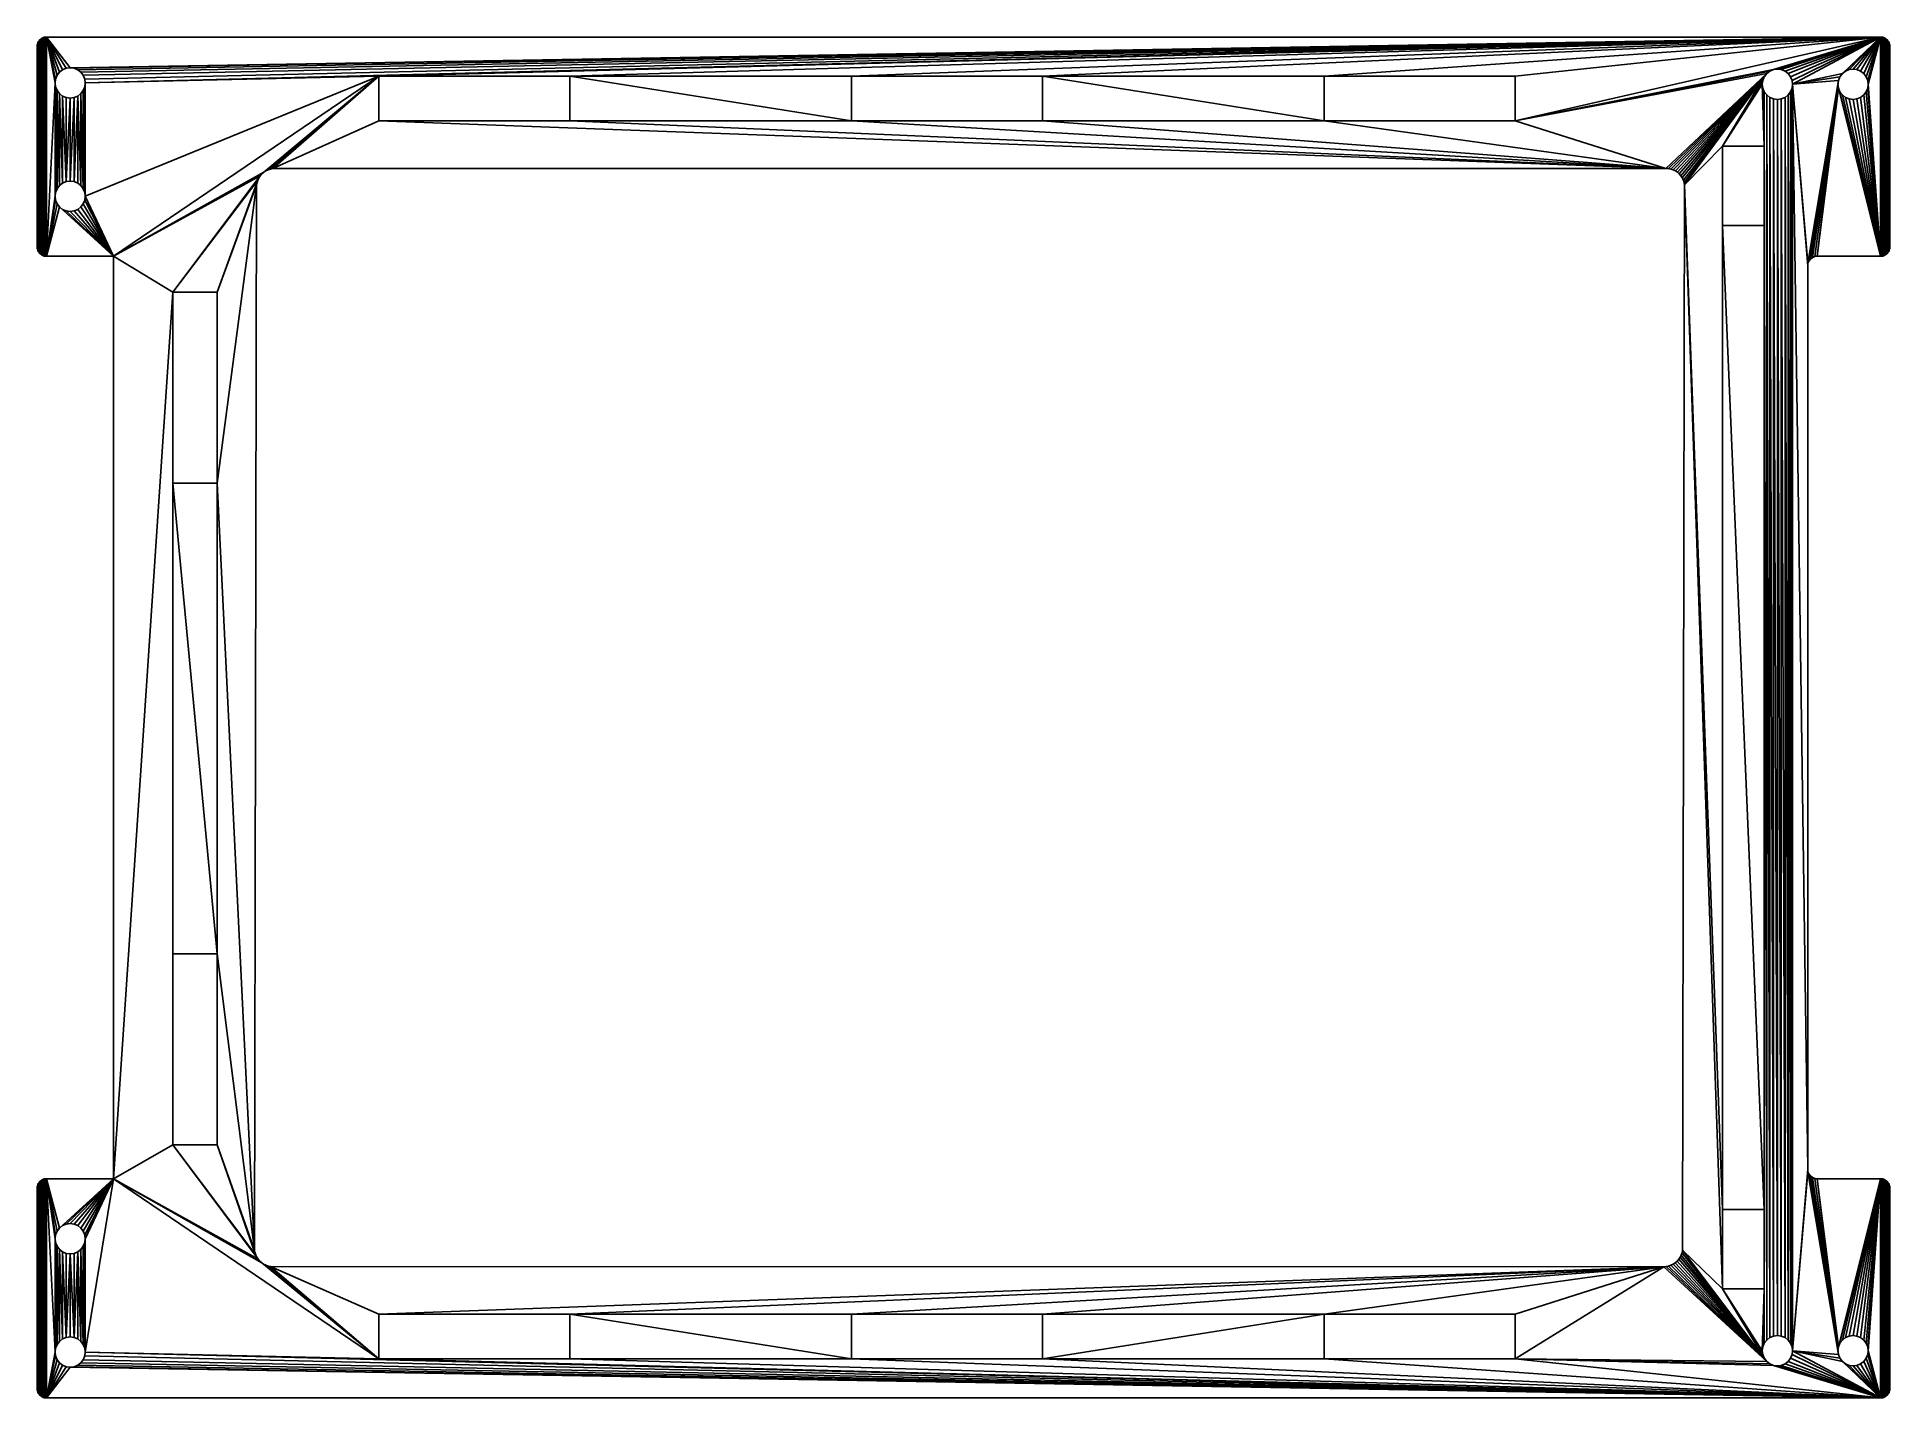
# Model space of a CAD drawing. Header units: metres. Extents: x 11 to 207, y 13 to 157.
import ezdxf

# ---------------------------------------------------------------- set-up
doc = ezdxf.new("R2010")
doc.units = ezdxf.units.M

msp = doc.modelspace()

# ---------------------------------------------------------------- meshes
at = {"layer": 'Group#2'}
mesh = msp.add_polyface(dxfattribs=at)
corners = [(11.11, 134.57), (11.1, 155.9), (11.1, 134.7), (11.11, 156.03), (11.13, 156.16), (11.13, 134.44), (11.18, 156.28), (11.18, 134.32), (11.23, 156.4), (11.23, 134.2), (11.31, 134.09), (11.31, 156.51), (11.39, 133.99), (11.39, 156.61), (11.49, 133.91), (11.49, 156.69), (11.6, 133.83), (11.6, 156.77), (11.72, 156.82), (11.72, 133.78), (11.84, 133.73), (11.84, 156.87), (11.97, 156.89), (11.97, 133.71), (12.1, 156.9), (12.1, 133.7), (13, 152.05), (13.05, 152.46), (13.21, 152.85), (13.47, 153.18), (13.8, 153.44), (14.19, 153.6), (14.6, 153.65), (13, 140.05), (13.05, 151.64), (13.05, 140.46), (13.21, 140.85), (13.21, 151.25), (13.47, 150.92), (13.47, 141.18), (13.8, 141.44), (13.8, 150.66), (14.19, 141.6), (14.19, 150.5), (14.6, 150.45), (14.6, 141.65), (15.01, 150.5), (15.01, 141.6), (15.4, 150.66), (15.4, 141.44), (15.73, 141.18), (13.05, 139.64), (13.21, 139.25), (13.47, 138.92), (19.2, 133.7), (13.8, 138.66)]
mesh.append_faces([[corners[k] for k in face] for face in [(0, 1, 2)]], dxfattribs={"vtx0": -1})
mesh.append_faces([[corners[k] for k in face] for face in [(1, 0, 3), (3, 0, 4), (4, 5, 6), (6, 7, 8), (8, 10, 11), (11, 12, 13), (13, 14, 15), (15, 16, 17), (17, 16, 18), (18, 20, 21), (21, 20, 22), (22, 23, 24), (34, 36, 37), (37, 36, 38), (38, 40, 41), (41, 42, 43), (43, 42, 44), (44, 45, 46), (46, 47, 48), (33, 25, 51), (51, 25, 52), (52, 25, 53), (53, 54, 55)]], dxfattribs={"vtx0": -1, "vtx1": -1})
mesh.append_faces([[corners[k] for k in face] for face in [(24, 25, 26), (25, 33, 26)]], dxfattribs={"vtx0": -1, "vtx1": -1, "vtx2": -1})
mesh.append_faces([[corners[k] for k in face] for face in [(4, 0, 5), (6, 5, 7), (8, 7, 9), (8, 9, 10), (11, 10, 12), (13, 12, 14), (15, 14, 16), (18, 16, 19), (18, 19, 20), (22, 20, 23), (24, 23, 25), (24, 26, 27), (24, 27, 28), (24, 28, 29), (24, 29, 30), (24, 30, 31), (24, 31, 32), (33, 34, 26), (34, 33, 35), (34, 35, 36), (38, 36, 39), (38, 39, 40), (41, 40, 42), (44, 42, 45), (46, 45, 47), (48, 47, 49), (48, 49, 50), (53, 25, 54)]], dxfattribs={"vtx0": -1, "vtx2": -1})
mesh = msp.add_polyface(dxfattribs=at)
corners = [(183.4, 143), (47.24, 148.05), (36.04, 142.98), (67.44, 148.05), (97.24, 148.05), (67.44, 152.75), (117.44, 148.05), (147.24, 148.05), (117.44, 152.75), (12.1, 156.9), (14.6, 153.65), (206.1, 156.9), (15.01, 153.6), (15.4, 153.44), (15.73, 153.18), (15.99, 152.85), (16.15, 152.46), (16.2, 152.05), (47.24, 152.75), (16.2, 140.05), (19.2, 133.7), (35.08, 142.59), (34.89, 142.41), (34.71, 142.22), (25.45, 129.9), (19.2, 36.1), (25.45, 39.7), (25.45, 59.9), (34.57, 142), (34.45, 141.77), (30.15, 129.9), (34.37, 141.52), (34.32, 141.26), (30.15, 109.7), (34.09, 28.53, 0), (35.3, 142.73), (35.53, 142.85), (35.78, 142.93), (97.24, 152.75), (147.24, 152.75), (15.4, 150.66), (15.73, 141.18), (15.73, 150.92), (15.99, 140.85), (15.99, 151.25), (16.15, 151.64), (16.15, 140.46), (13.8, 138.66), (14.19, 138.5), (14.6, 138.45), (15.01, 138.5), (15.4, 138.66), (15.73, 138.92), (15.99, 139.25), (16.15, 139.64), (25.45, 109.7), (30.15, 59.9)]
mesh.append_faces([[corners[k] for k in face] for face in [(0, 1, 2), (1, 0, 3), (3, 4, 5), (4, 0, 6), (6, 7, 8), (9, 10, 11), (21, 20, 22), (22, 20, 23), (23, 24, 28), (28, 24, 29), (29, 30, 31), (31, 30, 32), (32, 33, 34), (18, 2, 1), (38, 5, 4), (39, 8, 7), (40, 41, 42), (42, 43, 44), (44, 43, 45), (45, 19, 17), (47, 20, 48), (48, 20, 49), (49, 20, 50), (50, 20, 51), (51, 20, 52), (52, 20, 53), (53, 20, 54), (54, 20, 19), (55, 56, 33)]], dxfattribs={"vtx0": -1, "vtx1": -1})
mesh.append_faces([[corners[k] for k in face] for face in [(3, 0, 4), (11, 17, 18), (18, 17, 19), (18, 19, 20), (18, 20, 21), (23, 20, 24), (11, 5, 38)]], dxfattribs={"vtx0": -1, "vtx1": -1, "vtx2": -1})
mesh.append_faces([[corners[k] for k in face] for face in [(11, 10, 12), (11, 12, 13), (11, 13, 14), (11, 14, 15), (11, 15, 16), (11, 16, 17), (24, 20, 25), (24, 26, 27), (29, 24, 30), (32, 30, 33), (18, 21, 35), (18, 35, 36), (18, 36, 37), (18, 37, 2), (11, 18, 5), (42, 41, 43), (45, 43, 46), (45, 46, 19), (27, 55, 24)]], dxfattribs={"vtx0": -1, "vtx2": -1})
mesh = msp.add_polyface(dxfattribs=at)
corners = [(117.44, 148.05), (183.4, 143), (147.24, 148.05), (167.44, 148.05), (206.1, 156.9), (97.24, 152.75), (117.44, 152.75), (147.24, 152.75), (167.44, 152.75), (194.79, 153.45), (194.4, 153.29), (194.07, 153.03), (183.66, 142.98), (183.92, 142.93), (184.17, 142.85), (184.4, 142.73), (184.62, 142.59), (184.81, 142.41), (184.99, 142.22), (185.13, 142), (185.25, 141.77), (193.81, 152.7), (185.33, 141.52), (185.38, 141.26), (189.4, 145.35, 0), (189.4, 32.85, 0), (193.65, 152.31), (193.6, 151.9), (195.2, 153.5), (195.61, 153.45), (196, 153.29), (196.33, 153.03), (196.59, 152.7), (201.65, 152.31), (196.8, 151.9), (198.43, 132.96), (198.4, 132.7), (198.4, 37.1), (198.53, 133.2), (198.69, 133.41), (198.9, 133.57), (193.8, 145.35, 0), (193.65, 151.49), (193.81, 151.1), (193.8, 136.95, 0), (193.81, 18.7), (194.07, 19.03), (194.07, 150.77), (194.4, 19.29), (194.4, 150.51), (194.79, 19.45), (194.79, 150.35), (195.2, 19.5), (195.2, 150.3), (195.61, 19.45), (195.61, 150.35), (196, 19.29), (196, 150.51), (196.33, 19.03), (196.33, 150.77), (196.59, 151.1), (196.59, 18.7), (196.75, 151.49), (196.75, 18.31), (189.4, 136.95, 0), (193.8, 32.85, 0)]
mesh.append_faces([[corners[k] for k in face] for face in [(2, 1, 3), (9, 3, 10), (10, 3, 11), (11, 20, 21), (21, 24, 26), (26, 24, 27), (35, 34, 36), (36, 34, 37), (41, 27, 24), (27, 41, 42), (42, 41, 43), (43, 46, 47), (47, 48, 49), (49, 50, 51), (51, 52, 53), (53, 54, 55), (55, 56, 57), (57, 58, 59), (59, 58, 60), (60, 61, 62), (62, 63, 34), (64, 65, 44)]], dxfattribs={"vtx0": -1, "vtx1": -1})
mesh.append_faces([[corners[k] for k in face] for face in [(0, 1, 2), (4, 6, 7), (4, 3, 9), (11, 3, 1), (21, 23, 24), (24, 23, 25), (33, 34, 35), (43, 44, 45)]], dxfattribs={"vtx0": -1, "vtx1": -1, "vtx2": -1})
mesh.append_faces([[corners[k] for k in face] for face in [(4, 5, 6), (4, 7, 8), (4, 8, 3), (11, 1, 12), (11, 12, 13), (11, 13, 14), (11, 14, 15), (11, 15, 16), (11, 16, 17), (11, 17, 18), (11, 18, 19), (11, 19, 20), (21, 20, 22), (21, 22, 23), (4, 9, 28), (4, 28, 29), (4, 29, 30), (4, 30, 31), (4, 31, 32), (33, 35, 38), (33, 38, 39), (33, 39, 40), (43, 41, 44), (25, 64, 24)]], dxfattribs={"vtx0": -1, "vtx2": -1})
mesh = msp.add_polyface(dxfattribs=at)
corners = [(199.4, 133.7), (201.65, 151.49), (201.6, 151.9), (206.1, 133.7), (201.81, 151.1), (202.07, 150.77), (202.4, 150.51), (202.79, 150.35), (203.2, 150.3), (203.61, 150.35), (204, 150.51), (204.33, 150.77), (204.59, 151.1), (204.75, 151.49), (204.8, 151.9), (206.1, 156.9), (196.59, 152.7), (196.75, 152.31), (196.8, 151.9), (202.07, 153.03), (201.81, 152.7), (201.65, 152.31), (198.9, 133.57), (199.14, 133.67), (202.4, 153.29), (202.79, 153.45), (203.2, 153.5), (203.61, 153.45), (204, 153.29), (204.33, 153.03), (204.59, 152.7), (204.75, 152.31), (206.23, 133.71), (206.23, 156.89), (206.36, 156.87), (206.36, 133.73), (206.48, 133.78), (206.48, 156.82), (206.6, 133.83), (206.6, 156.77), (206.71, 156.69), (206.71, 133.91), (206.81, 133.99), (206.81, 156.61), (206.89, 134.09), (206.89, 156.51), (206.97, 134.2), (206.97, 156.4), (207.02, 134.32), (207.02, 156.28), (207.07, 156.16), (207.07, 134.44), (207.09, 156.03), (207.09, 134.57), (207.1, 134.7), (207.1, 155.9)]
mesh.append_faces([[corners[k] for k in face] for face in [(52, 54, 55)]], dxfattribs={"vtx0": -1})
mesh.append_faces([[corners[k] for k in face] for face in [(1, 3, 4), (4, 3, 5), (5, 3, 6), (6, 3, 7), (7, 3, 8), (8, 3, 9), (9, 3, 10), (10, 3, 11), (11, 3, 12), (12, 3, 13), (13, 3, 14), (19, 18, 20), (20, 18, 21), (21, 23, 2), (15, 32, 33), (33, 32, 34), (34, 36, 37), (37, 38, 39), (39, 38, 40), (40, 42, 43), (43, 44, 45), (45, 46, 47), (47, 48, 49), (49, 48, 50), (50, 51, 52)]], dxfattribs={"vtx0": -1, "vtx1": -1})
mesh.append_faces([[corners[k] for k in face] for face in [(15, 18, 19), (15, 14, 3)]], dxfattribs={"vtx0": -1, "vtx1": -1, "vtx2": -1})
mesh.append_faces([[corners[k] for k in face] for face in [(0, 1, 2), (1, 0, 3), (15, 16, 17), (15, 17, 18), (21, 22, 23), (2, 23, 0), (15, 19, 24), (15, 24, 25), (15, 25, 26), (15, 26, 27), (15, 27, 28), (15, 28, 29), (15, 29, 30), (15, 30, 31), (15, 31, 14), (15, 3, 32), (34, 32, 35), (34, 35, 36), (37, 36, 38), (40, 38, 41), (40, 41, 42), (43, 42, 44), (45, 44, 46), (47, 46, 48), (50, 48, 51), (52, 51, 53), (52, 53, 54)]], dxfattribs={"vtx0": -1, "vtx2": -1})
mesh = msp.add_polyface(dxfattribs=at)
corners = [(183.17, 26.79, 0), (117.44, 21.75), (147.24, 21.75), (167.44, 21.75), (167.44, 17.05), (193.6, 17.9), (193.8, 24.45, 0), (189.4, 24.45, 0), (193.65, 18.31), (193.81, 18.7), (193.8, 136.95, 0), (193.81, 151.1), (194.07, 19.03), (194.07, 150.77), (194.4, 19.29), (194.4, 150.51), (194.79, 19.45), (194.79, 150.35), (195.2, 19.5), (195.2, 150.3), (195.61, 19.45), (195.61, 150.35), (196, 19.29), (196, 150.51), (196.33, 19.03), (196.59, 151.1), (196.59, 18.7), (196.75, 151.49), (196.75, 18.31), (196.8, 151.9), (196.8, 17.9), (189.4, 136.95, 0), (189.4, 32.85, 0), (193.8, 32.85, 0), (117.44, 17.05), (206.1, 12.9), (147.24, 17.05), (194.79, 16.35), (194.4, 16.51), (194.07, 16.77), (183.44, 26.81, 0), (183.69, 26.86, 0), (183.94, 26.94, 0), (184.17, 27.06, 0), (184.39, 27.2, 0), (184.59, 27.38, 0), (184.76, 27.57, 0), (184.91, 27.79, 0), (185.02, 28.02, 0), (185.11, 28.27, 0), (193.81, 17.1), (185.16, 28.53, 0), (185.38, 141.26), (193.65, 17.49), (195.2, 16.3), (195.61, 16.35), (196, 16.51), (196.33, 16.77), (196.59, 17.1), (196.75, 17.49), (201.65, 17.49), (198.43, 36.84), (198.4, 37.1), (198.53, 36.6), (198.69, 36.39), (198.9, 36.23)]
mesh.append_faces([[corners[k] for k in face] for face in [(36, 35, 4), (0, 39, 40), (40, 39, 41), (41, 39, 42), (42, 39, 43), (43, 39, 44), (44, 39, 45), (45, 39, 46), (46, 39, 47), (47, 39, 48), (48, 39, 49), (49, 50, 51), (51, 7, 52), (37, 35, 54), (54, 35, 55), (55, 35, 56), (56, 35, 57), (57, 35, 58), (58, 35, 59), (61, 60, 63), (63, 60, 64), (64, 60, 65)]], dxfattribs={"vtx0": -1, "vtx1": -1})
mesh.append_faces([[corners[k] for k in face] for face in [(0, 1, 2), (6, 9, 10), (34, 35, 36), (4, 35, 37), (4, 39, 0), (51, 50, 7), (30, 60, 61), (30, 62, 29)]], dxfattribs={"vtx0": -1, "vtx1": -1, "vtx2": -1})
mesh.append_faces([[corners[k] for k in face] for face in [(0, 2, 3), (0, 3, 4), (5, 6, 7), (6, 5, 8), (6, 8, 9), (11, 9, 12), (13, 12, 14), (15, 14, 16), (17, 16, 18), (19, 18, 20), (21, 20, 22), (23, 22, 24), (25, 24, 26), (27, 26, 28), (29, 28, 30), (31, 32, 33), (10, 33, 6), (4, 37, 38), (4, 38, 39), (49, 39, 50), (52, 7, 32), (7, 50, 53), (7, 53, 5), (30, 61, 62)]], dxfattribs={"vtx0": -1, "vtx2": -1})
mesh = msp.add_polyface(dxfattribs=at)
corners = [(35.81, 26.81, 0), (47.24, 21.75), (183.17, 26.79, 0), (47.24, 17.05), (67.44, 21.75), (97.24, 21.75), (97.24, 17.05), (117.44, 21.75), (147.24, 21.75), (117.44, 17.05), (25.45, 129.9), (19.2, 36.1), (25.45, 39.7), (15.4, 28.36), (15.73, 18.88), (15.73, 28.62), (15.99, 18.55), (15.99, 28.95), (16.15, 18.16), (16.15, 29.34), (16.2, 17.75), (16.2, 29.75), (25.45, 109.7), (25.45, 59.9), (30.15, 59.9), (13.8, 31.14), (14.19, 31.3), (14.6, 31.35), (15.01, 31.3), (15.4, 31.14), (15.73, 30.88), (15.99, 30.55), (16.15, 30.16), (14.6, 16.15), (12.1, 12.9), (206.1, 12.9), (15.01, 16.2), (15.4, 16.36), (15.73, 16.62), (15.99, 16.95), (16.15, 17.34), (34.86, 27.2, 0), (34.66, 27.38, 0), (34.49, 27.57, 0), (34.34, 27.79, 0), (34.23, 28.02, 0), (30.15, 39.7), (34.14, 28.27, 0), (34.09, 28.53, 0), (30.15, 109.7), (35.07, 27.06, 0), (35.31, 26.94, 0), (35.56, 26.86, 0), (67.44, 17.05), (147.24, 17.05)]
mesh.append_faces([[corners[k] for k in face] for face in [(0, 1, 2), (1, 0, 3), (5, 4, 6), (13, 14, 15), (15, 16, 17), (17, 18, 19), (19, 20, 21), (33, 35, 36), (36, 35, 37), (37, 35, 38), (38, 35, 39), (39, 35, 40), (40, 35, 20), (12, 45, 46), (46, 48, 24), (41, 3, 50), (50, 3, 51), (51, 3, 52), (52, 3, 0), (3, 35, 53), (53, 6, 4), (6, 35, 9)]], dxfattribs={"vtx0": -1, "vtx1": -1})
mesh.append_faces([[corners[k] for k in face] for face in [(2, 4, 5), (10, 11, 12), (11, 21, 20), (20, 35, 3), (20, 3, 11), (11, 3, 41), (11, 43, 12), (24, 48, 49), (53, 35, 6)]], dxfattribs={"vtx0": -1, "vtx1": -1, "vtx2": -1})
mesh.append_faces([[corners[k] for k in face] for face in [(2, 1, 4), (2, 5, 7), (8, 7, 9), (15, 14, 16), (17, 16, 18), (19, 18, 20), (22, 23, 24), (11, 25, 26), (11, 26, 27), (11, 27, 28), (11, 28, 29), (11, 29, 30), (11, 30, 31), (11, 31, 32), (11, 32, 21), (33, 34, 35), (11, 41, 42), (11, 42, 43), (12, 43, 44), (12, 44, 45), (46, 45, 47), (46, 47, 48), (9, 54, 8)]], dxfattribs={"vtx0": -1, "vtx2": -1})
mesh = msp.add_polyface(dxfattribs=at)
corners = [(13, 17.75), (13.05, 29.34), (13, 29.75), (13.05, 18.16), (13.21, 18.55), (13.21, 28.95), (13.47, 18.88), (13.47, 28.62), (13.8, 19.14), (13.8, 28.36), (14.19, 19.3), (14.19, 28.2), (14.6, 28.15), (14.6, 19.35), (15.01, 19.3), (15.01, 28.2), (15.4, 28.36), (15.4, 19.14), (15.73, 18.88), (12.1, 36.1), (13.47, 30.88), (19.2, 36.1), (13.21, 30.55), (13.05, 30.16), (13.8, 31.14), (11.11, 13.77), (11.1, 35.1), (11.1, 13.9), (11.11, 35.23), (11.13, 13.64), (11.13, 35.36), (11.18, 35.48), (11.18, 13.52), (11.23, 35.6), (11.23, 13.4), (11.31, 13.29), (11.31, 35.71), (11.39, 13.19), (11.39, 35.81), (11.49, 13.11), (11.49, 35.89), (11.6, 13.03), (11.6, 35.97), (11.72, 12.98), (11.72, 36.02), (11.84, 12.93), (11.84, 36.07), (11.97, 12.91), (11.97, 36.09), (12.1, 12.9), (13.05, 17.34), (13.21, 16.95), (13.47, 16.62), (13.8, 16.36), (14.19, 16.2), (14.6, 16.15)]
mesh.append_faces([[corners[k] for k in face] for face in [(25, 26, 27)]], dxfattribs={"vtx0": -1})
mesh.append_faces([[corners[k] for k in face] for face in [(1, 4, 5), (5, 6, 7), (7, 8, 9), (9, 10, 11), (11, 10, 12), (12, 14, 15), (15, 14, 16), (19, 20, 21), (20, 19, 22), (22, 19, 23), (23, 19, 2), (26, 25, 28), (28, 29, 30), (30, 29, 31), (31, 32, 33), (33, 35, 36), (36, 37, 38), (38, 39, 40), (40, 41, 42), (42, 43, 44), (44, 45, 46), (46, 47, 48), (48, 49, 19), (0, 49, 50), (50, 49, 51), (51, 49, 52), (52, 49, 53), (53, 49, 54), (54, 49, 55)]], dxfattribs={"vtx0": -1, "vtx1": -1})
mesh.append_faces([[corners[k] for k in face] for face in [(19, 49, 0), (19, 0, 2)]], dxfattribs={"vtx0": -1, "vtx1": -1, "vtx2": -1})
mesh.append_faces([[corners[k] for k in face] for face in [(0, 1, 2), (1, 0, 3), (1, 3, 4), (5, 4, 6), (7, 6, 8), (9, 8, 10), (12, 10, 13), (12, 13, 14), (16, 14, 17), (16, 17, 18), (21, 20, 24), (28, 25, 29), (31, 29, 32), (33, 32, 34), (33, 34, 35), (36, 35, 37), (38, 37, 39), (40, 39, 41), (42, 41, 43), (44, 43, 45), (46, 45, 47), (48, 47, 49)]], dxfattribs={"vtx0": -1, "vtx2": -1})
mesh = msp.add_polyface(dxfattribs=at)
corners = [(196.75, 17.49), (206.1, 12.9), (196.8, 17.9), (202.07, 16.77), (201.81, 17.1), (201.65, 17.49), (198.9, 36.23), (199.14, 36.13), (201.6, 17.9), (199.4, 36.1), (202.4, 16.51), (202.79, 16.35), (203.2, 16.3), (203.61, 16.35), (204, 16.51), (204.33, 16.77), (204.59, 17.1), (204.75, 17.49), (204.8, 17.9), (201.65, 18.31), (206.1, 36.1), (201.81, 18.7), (202.07, 19.03), (202.4, 19.29), (202.79, 19.45), (203.2, 19.5), (203.61, 19.45), (204, 19.29), (204.33, 19.03), (204.59, 18.7), (204.75, 18.31), (206.23, 12.91), (206.23, 36.09), (206.36, 12.93), (206.36, 36.07), (206.48, 12.98), (206.48, 36.02), (206.6, 35.97), (206.6, 13.03), (206.71, 13.11), (206.71, 35.89), (206.81, 13.19), (206.81, 35.81), (206.89, 13.29), (206.89, 35.71), (206.97, 13.4), (206.97, 35.6), (207.02, 13.52), (207.02, 35.48), (207.07, 35.36), (207.07, 13.64), (207.09, 35.23), (207.09, 13.77), (207.1, 13.9), (207.1, 35.1)]
mesh.append_faces([[corners[k] for k in face] for face in [(51, 53, 54)]], dxfattribs={"vtx0": -1})
mesh.append_faces([[corners[k] for k in face] for face in [(0, 1, 2), (6, 5, 7), (7, 8, 9), (3, 1, 10), (10, 1, 11), (11, 1, 12), (12, 1, 13), (13, 1, 14), (14, 1, 15), (15, 1, 16), (16, 1, 17), (17, 1, 18), (9, 19, 20), (19, 9, 8), (20, 31, 32), (32, 33, 34), (34, 35, 36), (36, 35, 37), (37, 39, 40), (40, 41, 42), (42, 43, 44), (44, 45, 46), (46, 47, 48), (48, 47, 49), (49, 50, 51)]], dxfattribs={"vtx0": -1, "vtx1": -1})
mesh.append_faces([[corners[k] for k in face] for face in [(2, 1, 3), (20, 18, 1)]], dxfattribs={"vtx0": -1, "vtx1": -1, "vtx2": -1})
mesh.append_faces([[corners[k] for k in face] for face in [(2, 3, 4), (2, 4, 5), (7, 5, 8), (20, 19, 21), (20, 21, 22), (20, 22, 23), (20, 23, 24), (20, 24, 25), (20, 25, 26), (20, 26, 27), (20, 27, 28), (20, 28, 29), (20, 29, 30), (20, 30, 18), (20, 1, 31), (32, 31, 33), (34, 33, 35), (37, 35, 38), (37, 38, 39), (40, 39, 41), (42, 41, 43), (44, 43, 45), (46, 45, 47), (49, 47, 50), (51, 50, 52), (51, 52, 53)]], dxfattribs={"vtx0": -1, "vtx2": -1})

doc.saveas('drawing.dxf')
